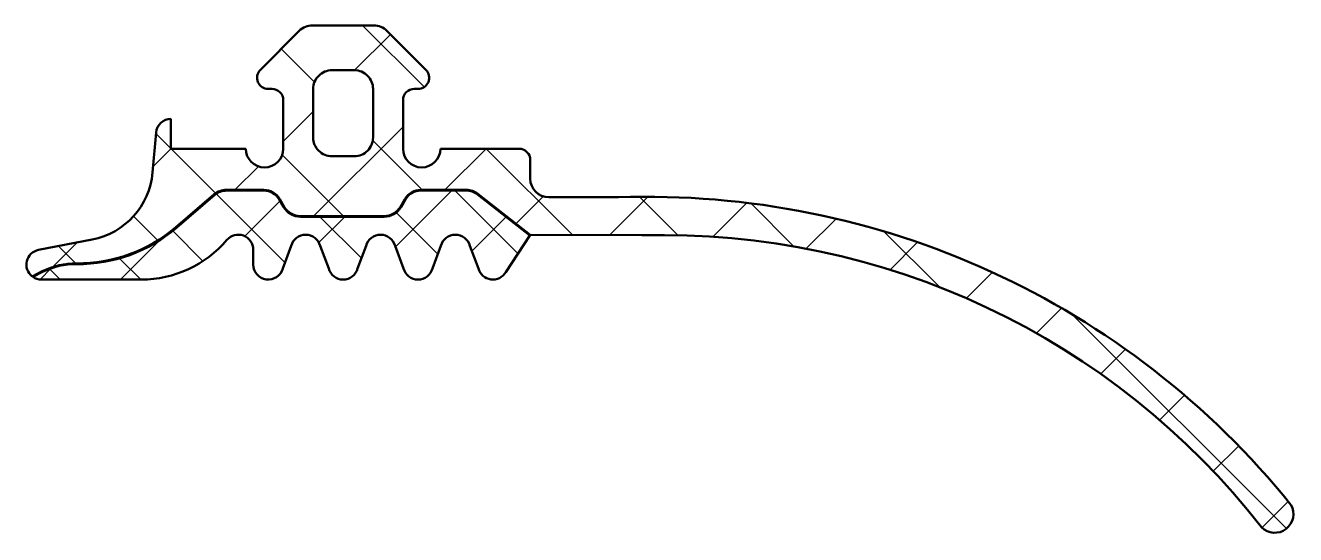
# Model space of a CAD drawing. Extents: x -3.9 to 30.1, y -10.3 to 3.3.
import ezdxf

# ---------------------------------------------------------------- set-up
doc = ezdxf.new("R2010")
doc.units = 0
for name, color, linetype, lineweight in [('0S-Alu contour', 7, 'Continuous', 50), ('0S-EPDM contour', 22, 'Continuous', 50), ('0S-EPDM hatch', 25, 'Continuous', 25), ('0S-PT contour', 91, 'Continuous', 50), ('0S-PT hatch', 103, 'Continuous', 25)]:
    doc.layers.add(name, color=color, linetype=linetype, lineweight=lineweight)

# ---------------------------------------------------------------- blocks, each defined once
blk = doc.blocks.new('284351__1741C140_1F2B_47BE_9685_5CFEF37A0D9B_')
at = {"layer": '0S-EPDM hatch'}
h = blk.add_hatch(dxfattribs=at)
h.set_pattern_fill('ANSI37', color=256, scale=0.625, angle=90, style=0)
h.set_pattern_definition([(135, (0, 0), (-1.403165018917055, -1.403165018917055), []), (225, (0, 0), (1.403165018917055, -1.403165018917055), [])])
edge = h.paths.add_edge_path()
edge.add_line((6.199962288818326, 1.299987237060546), (6.199962288818326, 1.12370605487e-05))
edge.add_arc((6.699962288842803, 1.12370605489e-05), 0.5000000000244765, 180, 360)
edge.add_line((7.199962288867279, 1.12370605489e-05), (9.299965267587776, 8.4285791726e-06))
edge.add_ellipse((9.299965267587782, -0.300000000000054), major_axis=(-0.3000084285792266, 0), ratio=1, start_angle=180, end_angle=270.000000000001, ccw=False)
edge.add_line((9.599973696167009, -0.3000000000000538), (9.599973696167007, -0.8000076831408502))
edge.add_arc((10.09979059447278, -0.8000076831408501), 0.4998168983057774, 180, 269.9950213854612)
edge.add_line((10.09974716377519, -1.29982457955971), (11.95669132979177, -1.299824579559709))
edge.add_ellipse((12.72616683722297, -23.36255503730932), major_axis=(-22.07614476777702, 0), ratio=1, start_angle=218.8187455413878, end_angle=271.997478791707, ccw=False)
edge.add_ellipse((29.49341543851326, -9.773935989799702), major_axis=(-0.4999939126117729, 0), ratio=1, start_angle=44.99861945935152, end_angle=210.0011404737874, ccw=False)
edge.add_arc((13.15268284922388, -22.56197735436923), 20.25355707182113, 37.8750536894775, 91.60488280508918)
edge.add_line((12.58544499190118, -2.316365106903459), (9.60009342940116, -2.30000768502846))
edge.add_line((9.60009342940116, -2.30000768502846), (8.200809945858047, -1.206086932308926))
edge.add_arc((7.892860234832371, -1.599999328000154), 0.5000000000000004, 51.98269699770263, 90.0000000000001)
edge.add_line((7.89286023483237, -1.099999328000154), (6.678354828238356, -1.099999328000154))
edge.add_arc((6.678354828238388, -1.599999328000112), 0.4999999999999581, 90.00000000000365, 150.0000000000033)
edge.add_line((6.245342126346191, -1.349999328000158), (6.129872072508273, -1.549999328000086))
edge.add_ellipse((5.696859370616028, -1.299999328000047), major_axis=(-0.5000000000000422, 0), ratio=1, start_angle=89.99999999999733, end_angle=149.9999999999977, ccw=False)
edge.add_line((5.696859370616005, -1.79999932800009), (3.459849522921283, -1.79999932800009))
edge.add_ellipse((3.459849522921297, -1.299999328000111), major_axis=(-0.4999999999999787, 0), ratio=1, start_angle=29.999999999998124, end_angle=89.9999999999983, ccw=False)
edge.add_line((3.026836821029089, -1.549999328000086), (2.911366767191212, -1.349999328000155))
edge.add_arc((2.478354065298967, -1.599999328000208), 0.5000000000000494, 30.00000000000373, 90.00000000000371)
edge.add_line((2.478354065298934, -1.099999328000158), (1.480853635495003, -1.099999328000158))
edge.add_arc((1.480853635494974, -1.595897747957795), 0.4958984199576367, 89.9999999999967, 130.6411808058931)
edge.add_line((1.157865191516843, -1.219608354042598), (0.1316338549281428, -2.100475229182546))
edge.add_ellipse((-2.47607647117796, 0.9375707331779711), major_axis=(-4.003732810053069, 0), ratio=1, start_angle=89.38113086836091, end_angle=130.6411808058932, ccw=False)
edge.add_arc((-2.540923353365446, -5.065811858026707), 2.000000000000088, 89.38113086836088, 116.654791266258)
edge.add_line((-3.438151257241937, -3.278360575192473), (-3.710891863040957, -3.415265275417381))
edge.add_ellipse((-3.464703711181667, -3.100000762939437), major_axis=(-0.4000003986796122, 0), ratio=1, start_angle=-78.98943755444532, end_angle=52.01393772810718, ccw=False)
edge.add_line((-3.54109976915209, -2.707363575105135), (-2.10300755324131, -2.427761738507719))
edge.add_arc((-2.48471108450908, -0.4645240009380418), 1.999999999999997, 281.0024964321014, 355.0047506185803)
edge.add_line((-0.4923072423228634, -0.6386702889880308), (-0.3985256672148507, 0.4342826442254623))
edge.add_ellipse((4.060330969e-06, 0.3999974655684717), major_axis=(-0.4000017715126861, 0), ratio=1, start_angle=270.00058159699415, end_angle=355.08299850097603, ccw=False)
edge.add_line((0, 0.7999992370605505), (0, 0))
edge.add_line((0, 0), (1.999981288773132, 1.12370605478e-05))
edge.add_arc((2.49998128879573, 1.12370605479e-05), 0.5000000000225978, 180, 360)
edge.add_line((2.999981288818328, 1.12370605479e-05), (2.999981288818327, 1.299987237060548))
edge.add_arc((2.69998128881833, 1.299987237060548), 0.2999999999999971, 0, 90.00000000000033)
edge.add_line((2.699981288818328, 1.599987237060546), (2.599956288818327, 1.599987237060546))
edge.add_ellipse((2.599984957921151, 1.900002811161046), major_axis=(-0.3000155754702916, 0), ratio=1, start_angle=-44.99659114680628, end_angle=89.99452488893559, ccw=False)
edge.add_line((2.387829288818328, 2.112133237060548), (3.428391648384602, 3.153428192058126))
edge.add_ellipse((3.782069430792998, 2.799999237060541), major_axis=(-0.5000000000000049, 0), ratio=1, start_angle=269.99999999999983, end_angle=315.0201621044235, ccw=False)
edge.add_line((3.782069430792999, 3.299999237060546), (5.418117871660198, 3.299999237060547))
edge.add_ellipse((5.418117871660199, 2.799999237060547), major_axis=(-0.5, 0), ratio=1, start_angle=224.9723007764973, end_angle=270.0000000000001, ccw=False)
edge.add_line((5.771842143719329, 3.153381663556602), (6.812084288818326, 2.112133237060547))
edge.add_ellipse((6.599956554206499, 1.899991240906596), major_axis=(-0.3000040038461632, 0), ratio=1, start_angle=89.99994931526868, end_angle=225.0019259591564, ccw=False)
edge.add_line((6.599956288818324, 1.59998723706055), (6.499962288818328, 1.59998723706055))
edge.add_arc((6.499962288818327, 1.299987237060548), 0.3000000000000011, 89.99999999999984, 180)
edge = h.paths.add_edge_path()
edge.add_line((5.399975288818327, 0.2999872370605493), (5.399975288818327, 1.599987237060546))
edge.add_arc((4.899993926233127, 1.600005874475346), 0.4999813629325664, 359.9978642299758, 450.0021357700275)
edge.add_line((4.899975288818327, 2.099987237060546), (4.299968288818327, 2.099987237060546))
edge.add_arc((4.299949651403527, 1.600005874475345), 0.4999813629325665, 89.9978642299724, 180.0021357700242)
edge.add_line((3.799968288818327, 1.599987237060576), (3.799968288818327, 0.2999872370605492))
edge.add_arc((4.299958473687552, 0.2999774219297743), 0.499990184965564, 179.9988752466216, 270.0011247532164)
edge.add_line((4.299968288818326, -0.2000127629394508), (4.899975288818327, -0.2000127629394508))
edge.add_arc((4.8999851039491, 0.2999774219297744), 0.499990184965564, 269.9988752467836, 360.0011247533784)
at = {"layer": '0S-Alu contour', "color": 7}
for points in [[(4.899975288818327, 2.099987237060546), (4.299968288818327, 2.099987237060546)], [(3.799968288818327, 1.599987237060576), (3.799968288818327, 0.2999872370605492)], [(5.399975288818327, 0.2999872370605493), (5.399975288818327, 1.599987237060546)], [(4.299968288818326, -0.2000127629394508), (4.899975288818327, -0.2000127629394508)]]:
    blk.add_lwpolyline(points, dxfattribs=at)
for centre, radius, start, end in [((4.299949651403527, 1.600005874475345), 0.4999813629325665, 89.9978642299724, 180.0021357700242), ((4.899993926233127, 1.600005874475346), 0.4999813629325664, 359.9978642299758, 90.0021357700276), ((4.299958473687552, 0.2999774219297743), 0.499990184965564, 179.9988752466216, 270.0011247532164), ((4.8999851039491, 0.2999774219297744), 0.499990184965564, 269.9988752467836, 0.0011247533783962)]:
    blk.add_arc(centre, radius, start, end, dxfattribs=at)
at = {"layer": '0S-EPDM contour', "color": 7}
for points in [[(2.387829288818328, 2.112133237060548), (3.428391648384602, 3.153428192058126)], [(3.782069430792999, 3.299999237060546), (5.418117871660198, 3.299999237060547)], [(5.771842143719329, 3.153381663556602), (6.812084288818326, 2.112133237060547)], [(2.699981288818328, 1.599987237060546), (2.599956288818327, 1.599987237060546)], [(6.599956288818324, 1.59998723706055), (6.499962288818328, 1.59998723706055)], [(2.999981288818328, 1.12370605479e-05), (2.999981288818327, 1.299987237060548)], [(6.199962288818326, 1.299987237060546), (6.199962288818326, 1.12370605487e-05)], [(0, 0.7999992370605505), (0, 0), (1.999981288773132, 1.12370605478e-05)], [(-0.4923072423228634, -0.6386702889880308), (-0.3985256672148507, 0.4342826442254621)], [(7.199962288867279, 1.12370605489e-05), (9.299965267587776, 8.4285791726e-06)], [(9.599973696167009, -0.3000000000000538), (9.599973696167007, -0.8000076831408502)], [(1.157865191516843, -1.219608354042598), (0.1316338549281428, -2.100475229182546)], [(2.478354065298934, -1.099999328000158), (1.480853635495003, -1.099999328000158)], [(3.026836821029089, -1.549999328000086), (2.911366767191212, -1.349999328000155)], [(6.245342126346191, -1.349999328000158), (6.129872072508273, -1.549999328000086)], [(7.89286023483237, -1.099999328000154), (6.678354828238356, -1.099999328000154)], [(12.58544499190118, -2.316365106903459), (9.60009342940116, -2.30000768502846), (8.200809945858047, -1.206086932308926)], [(10.09974716377519, -1.29982457955971), (11.95669132979177, -1.299824579559709)], [(5.696859370616005, -1.79999932800009), (3.459849522921283, -1.79999932800009)], [(-3.54109976915209, -2.707363575105135), (-2.10300755324131, -2.427761738507719)], [(-3.438151257241937, -3.278360575192473), (-3.710891863040957, -3.415265275417381)]]:
    blk.add_lwpolyline(points, dxfattribs=at)
at = {"layer": '0S-EPDM contour', "color": 7, "extrusion": (0, 0, -1)}
for centre, radius, start, end in [((-3.782069430792998, 2.799999237060541), 0.5000000000000049, 44.97983789557649, 90.00000000000017), ((-5.418117871660199, 2.799999237060547), 0.5, 89.99999999999991, 135.0276992235027), ((-2.599984957921151, 1.900002811161046), 0.3000155754702916, 270.0054751110644, 44.99659114680633), ((-6.599956554206499, 1.899991240906596), 0.3000040038461632, 134.9980740408436, 270.0000506847313), ((-4.060330969e-06, 0.3999974655684717), 0.4000017715126861, 4.917001499023973, 89.99941840300588), ((-9.299965267587782, -0.300000000000054), 0.3000084285792266, 89.99999999999898, 180), ((-12.72616683722297, -23.36255503730932), 22.07614476777702, 88.002521208293, 141.1812544586122), ((-3.459849522921297, -1.299999328000111), 0.4999999999999787, 270.0000000000017, 330.0000000000019), ((-5.696859370616028, -1.299999328000047), 0.5000000000000422, 210.0000000000024, 270.0000000000027), ((2.47607647117796, 0.9375707331779711), 4.003732810053069, 229.3588191941069, 270.6188691316391), ((3.464703711181667, -3.100000762939437), 0.4000003986796122, 307.9860622718928, 78.98943755444529), ((-29.49341543851326, -9.773935989799702), 0.4999939126117729, 149.9988595262126, 315.0013805406485)]:
    blk.add_arc(centre, radius, start, end, dxfattribs=at)
at = {"layer": '0S-EPDM contour', "color": 7}
for centre, radius, start, end in [((2.69998128881833, 1.299987237060548), 0.2999999999999971, 0, 90.00000000000033), ((6.499962288818327, 1.299987237060548), 0.3000000000000011, 89.99999999999984, 180), ((2.49998128879573, 1.12370605479e-05), 0.5000000000225978, 180, 0), ((6.699962288842803, 1.12370605489e-05), 0.5000000000244765, 180, 0), ((-2.48471108450908, -0.4645240009380418), 1.999999999999997, 281.0024964321014, 355.0047506185803), ((10.09979059447278, -0.8000076831408501), 0.4998168983057774, 180, 269.9950213854612), ((1.480853635494974, -1.595897747957795), 0.4958984199576367, 89.9999999999967, 130.6411808058931), ((2.478354065298967, -1.599999328000208), 0.5000000000000494, 30.00000000000373, 90.00000000000371), ((6.678354828238388, -1.599999328000112), 0.4999999999999581, 90.00000000000365, 150.0000000000033), ((7.892860234832371, -1.599999328000154), 0.5000000000000004, 51.98269699770263, 90.0000000000001), ((13.15268284922388, -22.56197735436923), 20.25355707182113, 37.8750536894775, 91.60488280508918), ((-2.540923353365446, -5.065811858026707), 2.000000000000088, 89.38113086836088, 116.654791266258)]:
    blk.add_arc(centre, radius, start, end, dxfattribs=at)
blk = doc.blocks.new('284351__D9CAFB75_08AB_4548_8524_BFACC41C59E5_')
at = {"layer": '0S-PT hatch'}
h = blk.add_hatch(dxfattribs=at)
h.set_pattern_fill('ANSI37', color=256, scale=0.48, angle=90, style=0)
h.set_pattern_definition([(135, (0, 0), (-1.077630734528298, -1.077630734528298), []), (225, (0, 0), (1.077630734528298, -1.077630734528298), [])])
edge = h.paths.add_edge_path()
edge.add_line((7.98646504194998, -2.596474512421039), (8.21372181685232, -3.203530176483537))
edge.add_arc((8.60009160204181, -3.100001384530947), 0.3999997770881076, 195.0001826378911, 330.0002013630401)
edge.add_line((8.946502273395298, -3.30000005563393), (9.589112074129634, -2.316809123342808))
edge.add_line((9.589112074129634, -2.316809123342808), (8.18849195741702, -1.221843428136575))
edge.add_arc((7.892860234832371, -1.599999328000154), 0.4800000000000002, 51.98269699770275, 90.00000000000011)
edge.add_line((7.89286023483237, -1.119999328000154), (6.678354828238357, -1.119999328000154))
edge.add_arc((6.678354828238389, -1.599999328000115), 0.4799999999999609, 90.00000000000381, 150.0000000000035)
edge.add_line((6.262662634421878, -1.35999932800016), (6.147192580583961, -1.559999328000087))
edge.add_ellipse((5.696859370616028, -1.299999328000049), major_axis=(-0.5200000000000408, 0), ratio=1, start_angle=89.9999999999975, end_angle=149.9999999999979, ccw=False)
edge.add_line((5.696859370616005, -1.81999932800009), (3.459849522921282, -1.81999932800009))
edge.add_ellipse((3.459849522921297, -1.299999328000113), major_axis=(-0.519999999999977, 0), ratio=1, start_angle=29.99999999999801, end_angle=89.9999999999983, ccw=False)
edge.add_line((3.009516312953399, -1.559999328000085), (2.894046259115524, -1.359999328000156))
edge.add_arc((2.478354065298965, -1.599999328000209), 0.4800000000000504, 30.00000000000377, 90.00000000000371)
edge.add_line((2.478354065298934, -1.119999328000159), (1.480853635495001, -1.119999328000158))
edge.add_arc((1.480853635494974, -1.595897747957795), 0.4758984199576366, 89.99999999999675, 130.6411808058931)
edge.add_line((1.17089158688248, -1.234784421510098), (0.1446602502937795, -2.115651296650045))
edge.add_ellipse((-2.476076471177969, 0.9375707331779867), major_axis=(-4.023732810053085, 0), ratio=1, start_angle=89.38113086836103, end_angle=130.641180805893, ccw=False)
edge.add_arc((-2.540923353365447, -5.065811858026705), 1.980000000000086, 89.38113086836084, 116.654791266258)
edge.add_line((-3.429178978203173, -3.296235088020814), (-3.692825228655366, -3.428574791446481))
edge.add_arc((-3.464703711181667, -3.100000762939439), 0.4000003986796129, 235.2286267199563, 270.0808945884252)
edge.add_line((-3.464138960040383, -3.500000762939436), (-0.7923544798803089, -3.500001161619052))
edge.add_arc((-0.7922849336742681, -0.5000291437981575), 2.999972018627015, 269.9986717529154, 319.6801779563824)
edge.add_ellipse((1.800001167281676, -2.699998757902869), major_axis=(-0.4000005595762593, 0), ratio=1, start_angle=180, end_angle=319.67921237074415, ccw=False)
edge.add_line((2.200001726857935, -2.699998757902868), (2.200001726857936, -3.099990733759991))
edge.add_arc((2.60005072158425, -3.09998785163524), 0.4000489947366967, 180.0004127834445, 345.000265212155)
edge.add_line((2.986468856647222, -3.203526361786277), (3.213721816852329, -2.596474512421042))
edge.add_ellipse((3.600093429401153, -2.699999517057988), major_axis=(-0.4000005619604288, 0), ratio=1, start_angle=194.9995908844899, end_angle=345.0004091155107, ccw=False)
edge.add_line((3.986465041949977, -2.596474512421038), (4.21372181685233, -3.203526361786277))
edge.add_arc((4.600093429401164, -3.100001357149342), 0.4000005619604353, 194.9995908844874, 345.000409115513)
edge.add_line((4.986465041949999, -3.203526361786274), (5.213721816852336, -2.596474512421042))
edge.add_ellipse((5.600093429401153, -2.700001018028714), major_axis=(-0.400000950432507, 0), ratio=1, start_angle=194.9997985567261, end_angle=345.0002014432739, ccw=False)
edge.add_line((5.986465041949971, -2.596474512421043), (6.213721816852343, -3.203526361786274))
edge.add_arc((6.600093429401161, -3.099999856178603), 0.4000009504325059, 194.9997985567261, 345.0002014432739)
edge.add_line((6.986465041949977, -3.203526361786274), (7.213721816852335, -2.596474512421039))
edge.add_ellipse((7.600093429401157, -2.700001018028711), major_axis=(-0.4000009504325113, 0), ratio=1, start_angle=194.999798556726, end_angle=345.000201443274, ccw=False)
at = {"layer": '0S-PT contour', "color": 7}
for points in [[(1.17089158688248, -1.234784421510098), (0.1446602502937795, -2.115651296650045)], [(2.478354065298934, -1.119999328000159), (1.480853635495001, -1.119999328000158)], [(7.89286023483237, -1.119999328000154), (6.678354828238357, -1.119999328000154)], [(8.946502273395298, -3.30000005563393), (9.589112074129634, -2.316809123342808), (8.18849195741702, -1.221843428136575)], [(3.009516312953399, -1.559999328000085), (2.894046259115524, -1.359999328000156)], [(6.262662634421878, -1.35999932800016), (6.147192580583961, -1.559999328000087)], [(5.696859370616005, -1.81999932800009), (3.459849522921282, -1.81999932800009)], [(2.200001726857935, -2.699998757902868), (2.200001726857936, -3.099990733759991)], [(2.986468856647222, -3.203526361786277), (3.213721816852329, -2.596474512421042)], [(3.986465041949977, -2.596474512421038), (4.21372181685233, -3.203526361786277)], [(4.986465041949999, -3.203526361786274), (5.213721816852336, -2.596474512421042)], [(5.986465041949971, -2.596474512421043), (6.213721816852343, -3.203526361786274)], [(6.986465041949977, -3.203526361786274), (7.213721816852335, -2.596474512421039)], [(7.98646504194998, -2.596474512421039), (8.21372181685232, -3.203530176483537)], [(-3.429178978203173, -3.296235088020814), (-3.692825228655366, -3.428574791446481)], [(-3.464138960040383, -3.500000762939436), (-0.7923544798803089, -3.500001161619052)]]:
    blk.add_lwpolyline(points, dxfattribs=at)
for centre, radius, start, end in [((1.480853635494974, -1.595897747957795), 0.4758984199576366, 89.99999999999675, 130.6411808058931), ((2.478354065298965, -1.599999328000209), 0.4800000000000504, 30.00000000000377, 90.00000000000371), ((6.678354828238389, -1.599999328000115), 0.4799999999999609, 90.00000000000381, 150.0000000000035), ((7.892860234832371, -1.599999328000154), 0.4800000000000002, 51.98269699770275, 90.00000000000011), ((-0.7922849336742681, -0.5000291437981575), 2.999972018627015, 269.9986717529154, 319.6801779563824), ((-2.540923353365447, -5.065811858026705), 1.980000000000086, 89.38113086836084, 116.654791266258), ((2.60005072158425, -3.09998785163524), 0.4000489947366967, 180.0004127834445, 345.000265212155), ((4.600093429401164, -3.100001357149342), 0.4000005619604353, 194.9995908844874, 345.000409115513), ((6.600093429401161, -3.099999856178603), 0.4000009504325059, 194.9997985567261, 345.0002014432739), ((8.60009160204181, -3.100001384530947), 0.3999997770881076, 195.0001826378911, 330.0002013630401), ((-3.464703711181667, -3.100000762939439), 0.4000003986796129, 235.2286267199563, 270.0808945884252)]:
    blk.add_arc(centre, radius, start, end, dxfattribs=at)
at = {"layer": '0S-PT contour', "color": 7, "extrusion": (0, 0, -1)}
for centre, radius, start, end in [((-3.459849522921297, -1.299999328000113), 0.519999999999977, 270.0000000000017, 330.000000000002), ((-5.696859370616028, -1.299999328000049), 0.5200000000000408, 210.0000000000022, 270.0000000000025), ((2.476076471177969, 0.9375707331779867), 4.023732810053085, 229.358819194107, 270.618869131639), ((-1.800001167281676, -2.699998757902869), 0.4000005595762593, 40.32078762925586, 180), ((-3.600093429401153, -2.699999517057988), 0.4000005619604288, 14.9995908844893, 165.0004091155101), ((-5.600093429401153, -2.700001018028714), 0.400000950432507, 14.99979855672612, 165.0002014432739), ((-7.600093429401157, -2.700001018028711), 0.4000009504325113, 14.999798556726, 165.000201443274)]:
    blk.add_arc(centre, radius, start, end, dxfattribs=at)
blk = doc.blocks.new('284351__B0594FA8_D1F5_461A_9591_3228368A4F54_')
at = {"layer": '0S-EPDM contour', "color": 7}
blk.add_blockref('284351__1741C140_1F2B_47BE_9685_5CFEF37A0D9B_', (0, 0), dxfattribs=at)
at = {"layer": '0S-PT contour', "color": 7}
blk.add_blockref('284351__D9CAFB75_08AB_4548_8524_BFACC41C59E5_', (0, 0), dxfattribs=at)

msp = doc.modelspace()

# ---------------------------------------------------------------- block references
at = {"layer": '0S-Alu contour', "color": 7}
msp.add_blockref('284351__B0594FA8_D1F5_461A_9591_3228368A4F54_', (0, 0), dxfattribs=at)

doc.saveas('drawing.dxf')
